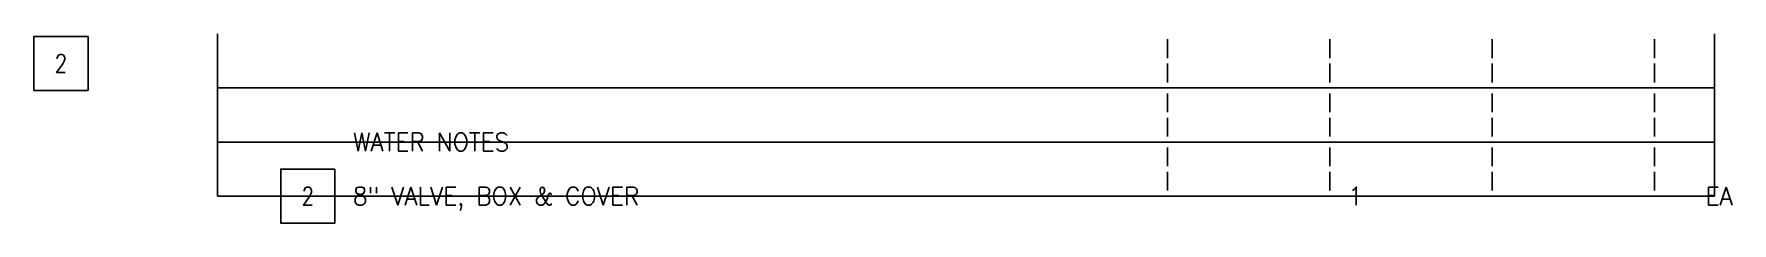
# Paper-space layout 'HP Design Jet 24x36' of a CAD drawing. Header units: inches. Extents: x 5 to 287, y -13 to 18.
import ezdxf
from ezdxf.enums import TextEntityAlignment as Align

# ---------------------------------------------------------------- set-up
doc = ezdxf.new("R2010")
doc.units = ezdxf.units.IN
doc.header["$LTSCALE"] = 30
doc.header["$MEASUREMENT"] = 0
for name, color, linetype in [('NOTES-EXPORT', 3, 'Continuous'), ('notes-keygrid', 13, 'Continuous'), ('notes-keyqty', 2, 'Continuous'), ('NOTES0', 4, 'Continuous')]:
    doc.layers.add(name, color=color, linetype=linetype)
doc.styles.add('ROMANS', font='romans', dxfattribs={"width": 0.95})

# ---------------------------------------------------------------- blocks, each defined once
blk = doc.blocks.new('noteboxr1')
blk.add_lwpolyline([(4, 1.5), (1, 1.5), (1, -1.5), (4, -1.5)], close=True)
at = {"style": 'ROMANS', "width": 0.95}
for tag in ['NOTETXT1', 'NOTETXT0']:
    blk.add_attdef(tag, (4.15, 0.2), '', height=1, dxfattribs=at)
at = {"style": 'ROMANS', "width": 0.95, "flags": 9}
for tag in ['NOTEPHASE', 'NOTETYPE']:
    blk.add_attdef(tag, text='', height=1, dxfattribs=at).set_placement((2.5, 0), align=Align.MIDDLE)
at = {"style": 'ROMANS', "width": 0.8}
blk.add_attdef('NOTENUM', text='', height=1, dxfattribs=at).set_placement((2.5, 0), align=Align.MIDDLE)
at = {"style": 'ROMANS', "width": 0.95}
for tag, p in [('NOTETXT2', (4.15, -0.2)), ('NOTETXT3', (4.15, -1.6))]:
    blk.add_attdef(tag, text='', height=1, dxfattribs=at).set_placement(p, align=Align.TOP_LEFT)
blk = doc.blocks.new('NOTEQTY')
at = {"layer": 'notes-keygrid'}
for p, q in [((-2.5, -1.5), (-2.5, 1.5)), ((50.173, 1.2), (50.173, 0.15)), ((59.173, 1.2), (59.173, 0.15)), ((68.173, 1.2), (68.173, 0.15)), ((77.173, 1.2), (77.173, 0.15)), ((80.5, -1.5), (80.5, 1.5)), ((50.173, -0.15), (50.173, -1.2)), ((59.173, -0.15), (59.173, -1.2)), ((68.173, -0.15), (68.173, -1.2)), ((77.173, -0.15), (77.173, -1.2)), ((-2.5, -1.5), (80.5, -1.5))]:
    blk.add_line(p, q, dxfattribs=at)
at = {"style": 'ROMANS', "width": 0.95, "flags": 1}
blk.add_attdef('TBLTYPE', text='', height=1, dxfattribs=at).set_placement((0, 0), align=Align.MIDDLE)
at = {"style": 'ROMANS', "width": 0.8}
blk.add_attdef('TBLNUM', text='', height=1, dxfattribs=at).set_placement((0, 0), align=Align.MIDDLE)
at = {"style": 'ROMANS', "width": 0.95}
blk.add_attdef('TBLDSC', text='', height=1, dxfattribs=at).set_placement((2.5, 0), align=Align.MIDDLE_LEFT)
at = {"layer": 'notes-keyqty', "style": 'ROMANS', "width": 0.95}
for tag, p in [('TBLQTY1', (58.5, 0)), ('TBLQTY2', (67.5, 0)), ('TBLQTY3', (76.5, 0))]:
    blk.add_attdef(tag, text='', height=1, dxfattribs=at).set_placement(p, align=Align.MIDDLE_RIGHT)
blk.add_attdef('TBLUNIT', text='', height=1, dxfattribs=at).set_placement((77.5, 0), align=Align.MIDDLE_LEFT)
blk = doc.blocks.new('cnmBOX')
blk.add_lwpolyline([(4, 0), (1, 0), (1, -3), (4, -3)], close=True)

psp = doc.layouts.new('HP Design Jet 24x36')

# ---------------------------------------------------------------- block references
at = {"layer": 'NOTES-EXPORT', "xscale": 3, "yscale": 3, "zscale": 3}
for name, p in [('NOTEQTY', (42.9, 13.65)), ('cnmBOX', (42.9, -4.35))]:
    psp.add_blockref(name, p, dxfattribs=at)
at = {"layer": 'NOTES-EXPORT'}
ref = psp.add_blockref('NOTEQTY', (42.9, 4.65), dxfattribs=dict(at, xscale=3, yscale=3, zscale=3))
ref.add_attrib('TBLDSC', 'WATER NOTES', dxfattribs={"layer": '0', "height": 3, "style": 'ROMANS', "width": 0.95}).set_placement((57.9, 0.15), align=Align.MIDDLE_LEFT)
ref = psp.add_blockref('NOTEQTY', (42.9, -4.35), dxfattribs=dict(at, xscale=3, yscale=3, zscale=3))
ref.add_attrib('TBLNUM', '2', dxfattribs={"layer": '0', "height": 3, "style": 'ROMANS', "width": 0.8}).set_placement((50.4, -8.85), align=Align.MIDDLE)
ref.add_attrib('TBLDSC', '8" VALVE, BOX & COVER', dxfattribs={"layer": '0', "height": 3, "style": 'ROMANS', "width": 0.95}).set_placement((57.9, -8.85), align=Align.MIDDLE_LEFT)
ref.add_attrib('TBLQTY1', '1', dxfattribs={"layer": '0', "height": 3, "style": 'ROMANS', "width": 0.95}).set_placement((225.9, -8.85), align=Align.MIDDLE_RIGHT)
ref.add_attrib('TBLUNIT', 'EA ', dxfattribs={"layer": '0', "height": 3, "style": 'ROMANS', "width": 0.95}).set_placement((282.9, -8.85), align=Align.MIDDLE_LEFT)
at = {"layer": 'NOTES0', "xscale": 3, "yscale": 3, "zscale": 3}
psp.add_blockref('noteboxr1', (1.85, 13.23), dxfattribs=at).add_auto_attribs({'NOTENUM': '2'})

doc.saveas('drawing.dxf')
